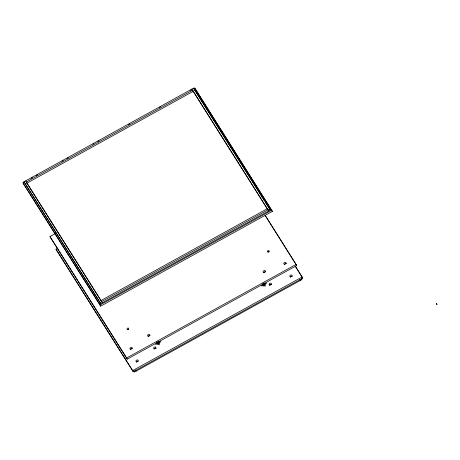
<?xml version="1.0" encoding="UTF-8"?>
<svg xmlns="http://www.w3.org/2000/svg" width="460" height="460" viewBox="0 0 460 460"><rect width="100%" height="100%" fill="white"/><g stroke="black" fill="none" stroke-linecap="round" stroke-linejoin="round"><path stroke-width="0.69" d="M23.983 181.775L193.522 88.17L269.709 208.863L270.273 210.047L100.734 303.652L23.983 181.775L100.734 303.652M193.441 88.705L194.701 88.015L272.383 211.376L100.682 306.17L23.563 183.994L23 182.81L24.886 181.769M31.176 178.296L32.436 177.606M36.208 175.519L37.467 174.823M61.996 161.282L63.25 160.586M67.028 158.505L68.281 157.809M92.811 144.267L94.07 143.572M97.842 141.49L99.101 140.794M128.662 124.476L129.921 123.78M159.476 107.462L160.736 106.766M190.296 90.442L191.555 89.752M265.138 215.188L296.746 265.546L127.207 359.156L50.554 237.716L49.99 236.538L55.643 233.415M295.291 266.035L302.755 278.145L133.216 371.749L56.563 250.315L55.999 249.136L57.879 248.095M101.085 300.46L267.386 208.644M100.171 302.473L269.709 208.863M100.682 306.17L100.119 304.991L271.82 210.191M127.207 359.156L126.644 357.972L296.183 264.368M155.48 344.448L160.879 341.464M261.303 286.017L266.702 283.032M133.216 371.749L132.652 370.57L302.191 276.966M133.814 370.777L134.579 371.985L301.955 279.571L301.455 278.524M272.383 211.376L194.701 88.015M264.529 200.951L193.522 88.17M265.293 202.164L270.273 210.047M191.906 89.067L268.651 210.939M192.47 90.246L267.502 209.122M265.316 215.757L296.746 265.546M295.469 266.61L302.755 278.145M263.505 283.728L265.178 286.385M157.677 342.159L159.35 344.81M25.605 180.883L102.35 302.76M26.553 182.672L100.82 300.334M23 182.81L100.119 304.991M49.99 236.538L126.644 357.972M55.999 249.136L132.652 370.57M299.834 279.415L300.334 280.468M135.694 370.041L136.195 371.093M134.073 370.938L134.579 371.985M264.77 283.118A1.851 1.311 -25.5 0 1 265.449 285.01A1.851 1.311 -25.5 0 1 262.763 285.769A1.851 1.311 -25.5 0 1 262.97 283.624M263.787 283.205A1.851 1.311 -25.5 0 1 264.04 283.142M158.941 341.55A1.851 1.311 -25.5 0 1 159.597 343.471A1.851 1.311 -25.5 0 1 156.877 344.166A1.851 1.311 -25.5 0 1 157.251 341.981M157.958 341.636A1.851 1.311 -25.5 0 1 158.338 341.55M290.363 277.173A1.236 0.874 -25.5 0 1 291.168 276.282A1.236 0.874 -25.5 0 1 292.359 276.253M136.47 362.233A1.236 0.874 -25.5 0 1 138.19 361.111M154.192 348.945A1.236 0.874 -25.5 0 1 156.199 348.272M269.658 285.441A1.236 0.874 -25.5 0 1 270.423 284.481A1.236 0.874 -25.5 0 1 271.664 284.424M127.799 329.584A0.926 0.655 -25.5 0 1 128.57 329.228M268.025 252.281A0.926 0.655 -25.5 0 1 269.364 251.775M284.47 264.287A1.236 0.874 -25.5 0 1 286.35 263.661M130.542 349.341A1.236 0.874 -25.5 0 1 132.284 348.542M148.149 336.444A1.236 0.874 -25.5 0 1 150.023 335.581M263.729 272.55A1.236 0.874 -25.5 0 1 265.656 271.825M192.608 90.177L26.306 181.999L26.87 183.178L193.171 91.362L192.608 90.177M436.431 303.56L436.994 304.589L436.431 303.56M263.856 285.005A0.615 0.437 -25.5 0 0 264.575 284.286A0.615 0.437 -25.5 0 0 263.586 284.291A0.615 0.437 -25.5 0 0 263.856 285.005M158.027 343.43A0.615 0.437 -25.5 0 0 158.746 342.711A0.615 0.437 -25.5 0 0 157.757 342.723A0.615 0.437 -25.5 0 0 158.027 343.43M290.726 276.851A1.236 0.874 -25.5 0 0 292.077 275.373A1.236 0.874 -25.5 0 0 290.082 275.477A1.236 0.874 -25.5 0 0 290.726 276.851M136.844 361.813A1.236 0.874 -25.5 0 0 138.201 360.335A1.236 0.874 -25.5 0 0 136.2 360.439A1.236 0.874 -25.5 0 0 136.844 361.813M154.485 348.818A1.236 0.874 -25.5 0 0 155.842 347.34A1.236 0.874 -25.5 0 0 153.847 347.444A1.236 0.874 -25.5 0 0 154.485 348.818M270.031 285.022A1.236 0.874 -25.5 0 0 271.388 283.544A1.236 0.874 -25.5 0 0 269.393 283.647A1.236 0.874 -25.5 0 0 270.031 285.022M127.679 329.469A0.926 0.655 -25.5 0 0 128.696 328.359A0.926 0.655 -25.5 0 0 127.201 328.44A0.926 0.655 -25.5 0 0 127.679 329.469M268.065 251.959A0.926 0.655 -25.5 0 0 269.083 250.855A0.926 0.655 -25.5 0 0 267.582 250.93A0.926 0.655 -25.5 0 0 268.065 251.959M284.717 264.258A1.236 0.874 -25.5 0 0 286.074 262.781A1.236 0.874 -25.5 0 0 284.073 262.884A1.236 0.874 -25.5 0 0 284.717 264.258M130.835 349.215A1.236 0.874 -25.5 0 0 132.192 347.737A1.236 0.874 -25.5 0 0 130.191 347.841A1.236 0.874 -25.5 0 0 130.835 349.215M148.477 336.22A1.236 0.874 -25.5 0 0 149.833 334.742A1.236 0.874 -25.5 0 0 147.838 334.846A1.236 0.874 -25.5 0 0 148.477 336.22M264.023 272.423A1.236 0.874 -25.5 0 0 265.38 270.946A1.236 0.874 -25.5 0 0 263.385 271.049A1.236 0.874 -25.5 0 0 264.023 272.423"/></g></svg>
